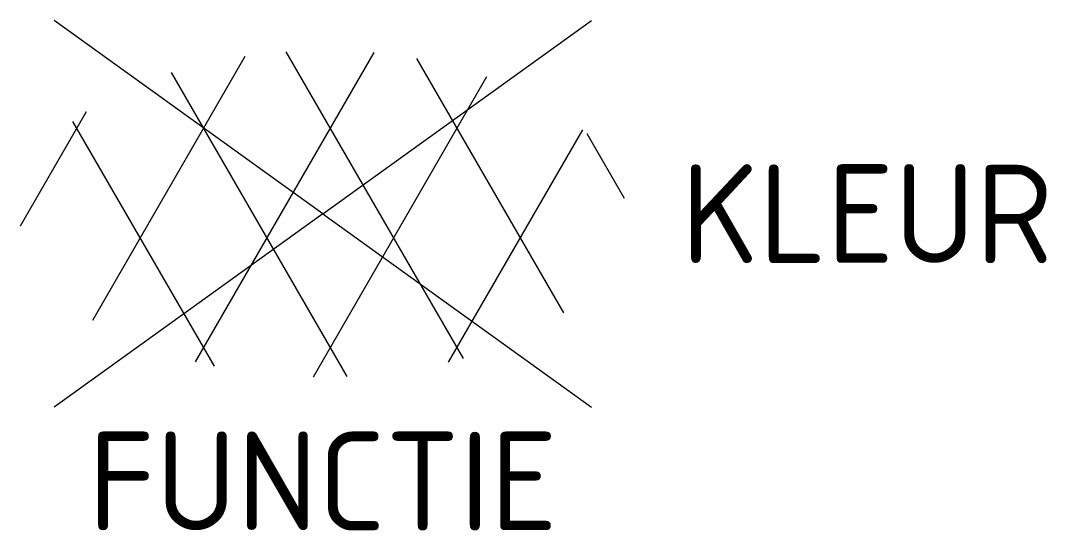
# Model space of a CAD drawing. Header units: metres. Extents: x -5.5 to 13.2, y -5.8 to 3.5.
import ezdxf
from ezdxf.enums import TextEntityAlignment as Align

# ---------------------------------------------------------------- set-up
doc = ezdxf.new("R2010")
doc.units = ezdxf.units.M
doc.styles.add('NLCS-ISO', font='NLCS-ISO.ttf')

msp = doc.modelspace()

# ---------------------------------------------------------------- linework, layer by layer
for p, q in [((0, 0), (-4.895, 3.524)), ((0, 0), (4.895, 3.524)), ((-4.192, -1.938), (-1.413, 2.876)), ((-2.323, -2.699), (0.935, 2.944)), ((2.56, -2.636), (-0.667, 2.953)), ((4.39, -1.806), (1.711, 2.834)), ((0.441, -2.966), (-2.759, 2.577)), ((-0.172, -2.974), (2.989, 2.501)), ((-5.51, -0.22), (-4.307, 1.863)), ((-1.977, -2.778), (-4.554, 1.685)), ((2.292, -2.707), (4.738, 1.53)), ((5.496, 0.279), (4.814, 1.46)), ((0, 0), (-4.895, -3.524)), ((0, 0), (4.895, -3.524))]:
    msp.add_line(p, q)

# ---------------------------------------------------------------- texts
at = {"style": 'NLCS-ISO'}
msp.add_attdef('KLEUR', text='', height=1.8, dxfattribs=at).set_placement((6.525, 0), align=Align.MIDDLE_LEFT)
at = {"style": 'NLCS-ISO', "flags": 1}
msp.add_attdef('FUNCTIE', text='', height=1.8, dxfattribs=at).set_placement((0, -3.975), align=Align.TOP_CENTER)

doc.saveas('drawing.dxf')
